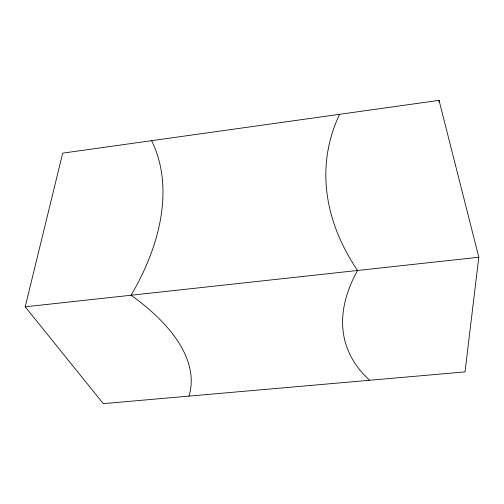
<?xml version="1.0" encoding="UTF-8"?>
<svg xmlns="http://www.w3.org/2000/svg" width="504" height="504" viewBox="0 0 504 504"><rect width="100%" height="100%" fill="white"/><g stroke="black" fill="none" stroke-linecap="round" stroke-linejoin="round"><path stroke-width="0.76" d="M438.997 101.934L439.053 100.365L62.704 153.134L25.2 306.81L103.295 403.635L465.022 371.895L478.8 257.223L439.053 100.365M25.2 306.81L478.8 257.223M339.589 114.307A339.929 217.558 8.7 0 0 357.556 270.478A339.948 156.775 -16.3 0 0 369.652 380.262M151.609 140.666A281.377 168.399 -33.5 0 1 131.103 295.231A282.668 120.292 11.3 0 1 188.969 396.119"/></g></svg>
